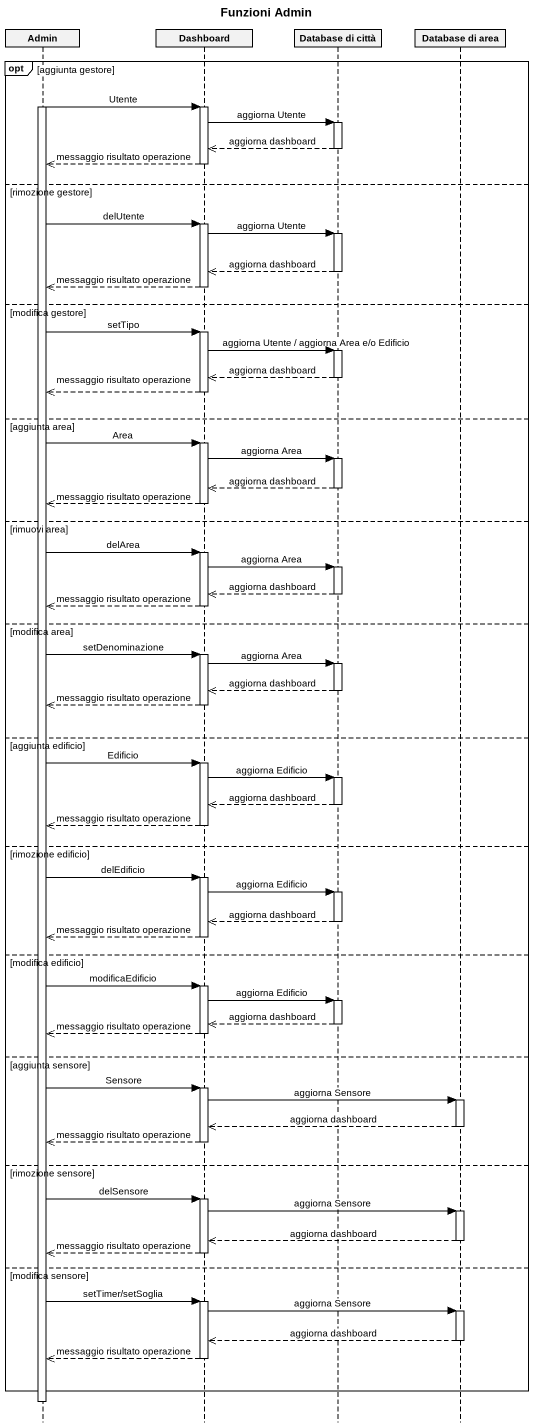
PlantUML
@startuml
title Funzioni Admin
hide footbox
participant Admin
participant Dashboard
participant "Database di città" as Database_di_città
participant "Database di area" as Database_di_area

opt aggiunta gestore
  activate Admin
  Admin -> Dashboard : Utente
  activate Dashboard
  Dashboard -> Database_di_città : aggiorna Utente
  activate Database_di_città
  Database_di_città -->> Dashboard : aggiorna dashboard
  deactivate Database_di_città
  Dashboard -->> Admin : messaggio risultato operazione
  deactivate Dashboard
else rimozione gestore
  Admin -> Dashboard : delUtente
  activate Dashboard
  Dashboard -> Database_di_città : aggiorna Utente
  activate Database_di_città
  Database_di_città -->> Dashboard : aggiorna dashboard
  deactivate Database_di_città
  Dashboard -->> Admin : messaggio risultato operazione
  deactivate Dashboard
else modifica gestore
  Admin -> Dashboard : setTipo
  activate Dashboard
  Dashboard -> Database_di_città : aggiorna Utente / aggiorna Area e/o Edificio
  activate Database_di_città
  Database_di_città -->> Dashboard : aggiorna dashboard
  deactivate Database_di_città
  Dashboard -->> Admin : messaggio risultato operazione
  deactivate Dashboard
else aggiunta area
  Admin -> Dashboard : Area
  activate Dashboard
  Dashboard -> Database_di_città : aggiorna Area
  activate Database_di_città
  Database_di_città -->> Dashboard : aggiorna dashboard
  deactivate Database_di_città
  Dashboard -->> Admin : messaggio risultato operazione
  deactivate Dashboard
else rimuovi area
  Admin -> Dashboard : delArea
  activate Dashboard
  Dashboard -> Database_di_città : aggiorna Area
  activate Database_di_città
  Database_di_città -->> Dashboard : aggiorna dashboard
  deactivate Database_di_città
  Dashboard -->> Admin : messaggio risultato operazione
  deactivate Dashboard
else modifica area
  Admin -> Dashboard : setDenominazione
  activate Dashboard
  Dashboard -> Database_di_città : aggiorna Area
  activate Database_di_città
  Database_di_città -->> Dashboard : aggiorna dashboard
  deactivate Database_di_città
  Dashboard -->> Admin : messaggio risultato operazione
  deactivate Dashboard
else aggiunta edificio
  Admin -> Dashboard : Edificio
  activate Dashboard
  Dashboard -> Database_di_città : aggiorna Edificio
  activate Database_di_città
  Database_di_città -->> Dashboard : aggiorna dashboard
  deactivate Database_di_città
  Dashboard -->> Admin : messaggio risultato operazione
  deactivate Dashboard
else rimozione edificio
  Admin -> Dashboard : delEdificio
  activate Dashboard
  Dashboard -> Database_di_città : aggiorna Edificio
  activate Database_di_città
  Database_di_città -->> Dashboard : aggiorna dashboard
  deactivate Database_di_città
  Dashboard -->> Admin : messaggio risultato operazione
  deactivate Dashboard
else modifica edificio
  Admin -> Dashboard : modificaEdificio
  activate Dashboard
  Dashboard -> Database_di_città : aggiorna Edificio
  activate Database_di_città
  Database_di_città -->> Dashboard : aggiorna dashboard
  deactivate Database_di_città
  Dashboard -->> Admin : messaggio risultato operazione
  deactivate Dashboard
else aggiunta sensore
  Admin -> Dashboard : Sensore
  activate Dashboard
  Dashboard -> Database_di_area : aggiorna Sensore
  activate Database_di_area
  Database_di_area -->> Dashboard : aggiorna dashboard
  deactivate Database_di_area
  Dashboard -->> Admin : messaggio risultato operazione
  deactivate Dashboard
else rimozione sensore
  Admin -> Dashboard : delSensore
  activate Dashboard
  Dashboard -> Database_di_area : aggiorna Sensore
  activate Database_di_area
  Database_di_area -->> Dashboard : aggiorna dashboard
  deactivate Database_di_area
  Dashboard -->> Admin : messaggio risultato operazione
  deactivate Dashboard
else modifica sensore
  Admin -> Dashboard : setTimer/setSoglia
  activate Dashboard
  Dashboard -> Database_di_area : aggiorna Sensore
  activate Database_di_area
  Database_di_area -->> Dashboard : aggiorna dashboard
  deactivate Database_di_area
  Dashboard -->> Admin : messaggio risultato operazione
  deactivate Dashboard
end
deactivate Admin
@enduml
